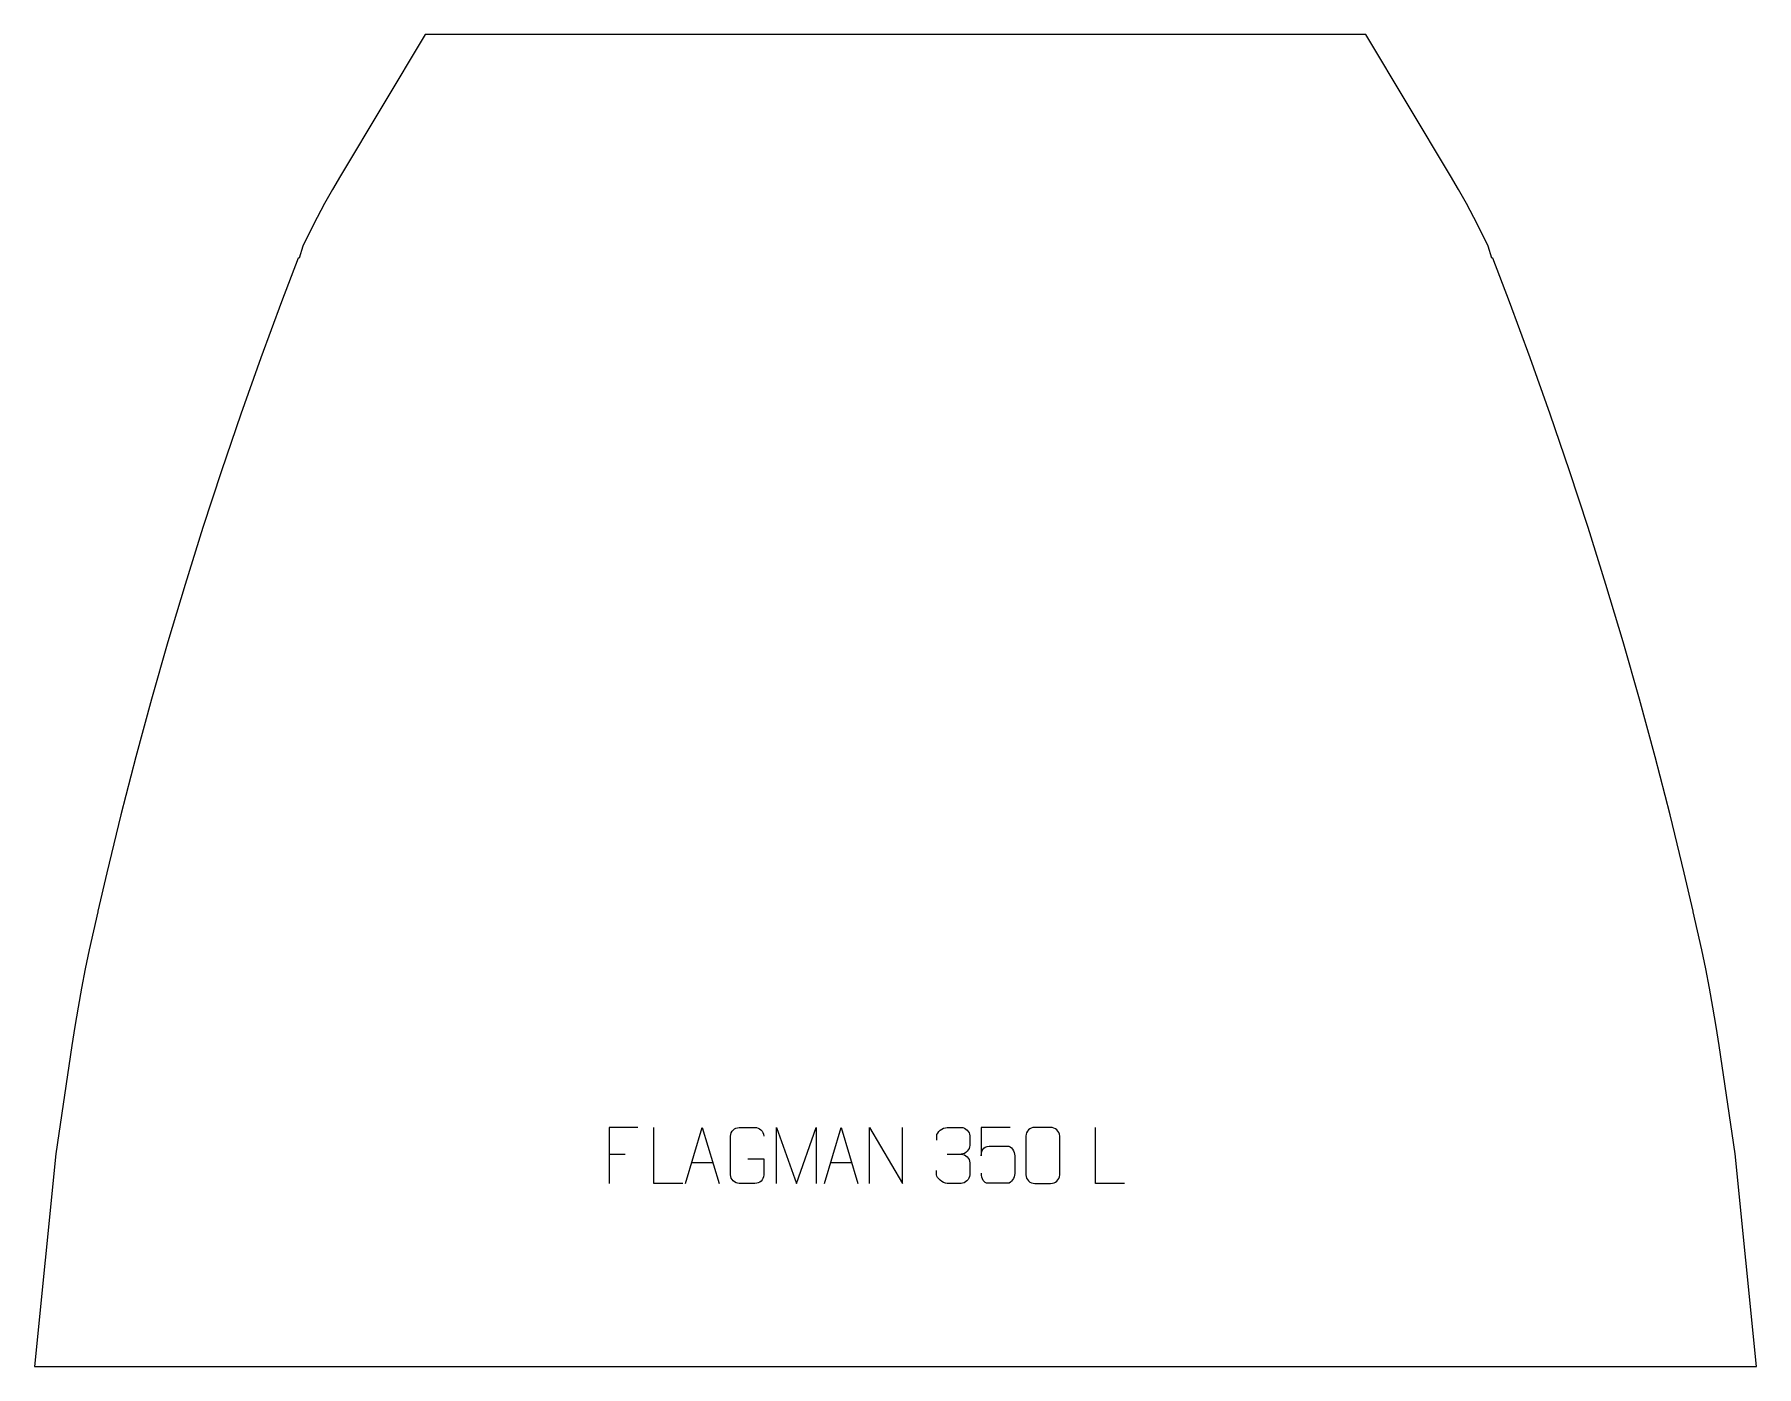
# Model space of a CAD drawing. Header units: millimetres. Extents: x -363 to 406, y 833 to 1428.
import ezdxf

# ---------------------------------------------------------------- set-up
doc = ezdxf.new("R2010")
doc.units = ezdxf.units.MM
doc.header["$MEASUREMENT"] = 0
doc.layers.add('layer 1', color=7, linetype='Continuous')

msp = doc.modelspace()

# ---------------------------------------------------------------- linework, layer by layer
at = {"layer": 'layer 1', "color": 242, "lineweight": 9}
msp.add_open_spline([(-188.5823, 1427.7221), (-188.5823, 1427.7221), (231.4165, 1427.7221), (231.4165, 1427.7221), (231.4165, 1427.7221), (231.4165, 1427.7221), (269.2808, 1364.6163), (269.2808, 1364.6163), (269.2808, 1364.6163), (269.2808, 1364.6163), (272.8867, 1358.4619), (272.8867, 1358.4619), (272.8867, 1358.4619), (272.8867, 1358.4619), (276.365, 1352.2337), (276.365, 1352.2337), (276.365, 1352.2337), (276.365, 1352.2337), (279.7134, 1345.9334), (279.7134, 1345.9334), (279.7134, 1345.9334), (279.7134, 1345.9334), (282.9302, 1339.5667), (282.9302, 1339.5667), (282.9302, 1339.5667), (282.9302, 1339.5667), (286.0138, 1333.1335), (286.0138, 1333.1335), (286.0138, 1333.1335), (286.0138, 1333.1335), (287.7378, 1327.7224), (287.7378, 1327.7224), (287.7378, 1327.7224), (287.7378, 1327.7224), (288.0965, 1327.7224), (288.0965, 1327.7224), (288.0965, 1327.7224), (288.0965, 1327.7224), (295.5957, 1308.2372), (295.5957, 1308.2372), (295.5957, 1308.2372), (295.5957, 1308.2372), (304.8582, 1283.2183), (304.8582, 1283.2183), (304.8582, 1283.2183), (304.8582, 1283.2183), (313.7984, 1258.0847), (313.7984, 1258.0847), (313.7984, 1258.0847), (313.7984, 1258.0847), (322.4173, 1232.837), (322.4173, 1232.837), (322.4173, 1232.837), (322.4173, 1232.837), (330.7118, 1207.4823), (330.7118, 1207.4823), (330.7118, 1207.4823), (330.7118, 1207.4823), (338.6812, 1182.0223), (338.6812, 1182.0223), (338.6812, 1182.0223), (338.6812, 1182.0223), (346.3255, 1156.4639), (346.3255, 1156.4639), (346.3255, 1156.4639), (346.3255, 1156.4639), (353.6397, 1130.8083), (353.6397, 1130.8083), (353.6397, 1130.8083), (353.6397, 1130.8083), (360.6268, 1105.0617), (360.6268, 1105.0617), (360.6268, 1105.0617), (360.6268, 1105.0617), (367.283, 1079.2282), (367.283, 1079.2282), (367.283, 1079.2282), (367.283, 1079.2282), (373.6079, 1053.311), (373.6079, 1053.311), (373.6079, 1053.311), (373.6079, 1053.311), (377.5709, 1036.1197), (377.5709, 1036.1197), (377.5709, 1036.1197), (377.5709, 1036.1197), (377.6533, 1035.781), (377.6533, 1035.781), (377.6533, 1035.781), (377.6533, 1035.781), (379.6003, 1027.3172), (379.6003, 1027.3172), (379.6003, 1027.3172), (379.6003, 1027.3172), (381.4474, 1018.8299), (381.4474, 1018.8299), (381.4474, 1018.8299), (381.4474, 1018.8299), (383.1931, 1010.321), (383.1931, 1010.321), (383.1931, 1010.321), (383.1931, 1010.321), (384.8376, 1001.7932), (384.8376, 1001.7932), (384.8376, 1001.7932), (384.8376, 1001.7932), (386.3791, 993.2453), (386.3791, 993.2453), (386.3791, 993.2453), (386.3791, 993.2453), (387.8215, 984.6798), (387.8215, 984.6798), (387.8215, 984.6798), (387.8215, 984.6798), (389.1605, 976.0986), (389.1605, 976.0986), (389.1605, 976.0986), (389.1605, 976.0986), (396.4169, 927.7226), (396.4169, 927.7226), (396.4169, 927.7226), (396.4169, 927.7226), (405.9168, 832.7228), (405.9168, 832.7228), (405.9168, 832.7228), (405.9168, 832.7228), (-363.0822, 832.7228), (-363.0822, 832.7228), (-363.0822, 832.7228), (-363.0822, 832.7228), (-353.5827, 927.7226), (-353.5827, 927.7226), (-353.5827, 927.7226), (-353.5827, 927.7226), (-346.3263, 976.0986), (-346.3263, 976.0986), (-346.3263, 976.0986), (-346.3263, 976.0986), (-344.9869, 984.6798), (-344.9869, 984.6798), (-344.9869, 984.6798), (-344.9869, 984.6798), (-343.5449, 993.2453), (-343.5449, 993.2453), (-343.5449, 993.2453), (-343.5449, 993.2453), (-342.0017, 1001.7932), (-342.0017, 1001.7932), (-342.0017, 1001.7932), (-342.0017, 1001.7932), (-340.3585, 1010.321), (-340.3585, 1010.321), (-340.3585, 1010.321), (-340.3585, 1010.321), (-338.6127, 1018.8299), (-338.6127, 1018.8299), (-338.6127, 1018.8299), (-338.6127, 1018.8299), (-336.7657, 1027.3172), (-336.7657, 1027.3172), (-336.7657, 1027.3172), (-336.7657, 1027.3172), (-334.8191, 1035.781), (-334.8191, 1035.781), (-334.8191, 1035.781), (-334.8191, 1035.781), (-334.7367, 1036.1197), (-334.7367, 1036.1197), (-334.7367, 1036.1197), (-334.7367, 1036.1197), (-330.7737, 1053.311), (-330.7737, 1053.311), (-330.7737, 1053.311), (-330.7737, 1053.311), (-324.4488, 1079.2282), (-324.4488, 1079.2282), (-324.4488, 1079.2282), (-324.4488, 1079.2282), (-317.7926, 1105.0617), (-317.7926, 1105.0617), (-317.7926, 1105.0617), (-317.7926, 1105.0617), (-310.8051, 1130.8083), (-310.8051, 1130.8083), (-310.8051, 1130.8083), (-310.8051, 1130.8083), (-303.4909, 1156.4639), (-303.4909, 1156.4639), (-303.4909, 1156.4639), (-303.4909, 1156.4639), (-295.847, 1182.0223), (-295.847, 1182.0223), (-295.847, 1182.0223), (-295.847, 1182.0223), (-287.8776, 1207.4823), (-287.8776, 1207.4823), (-287.8776, 1207.4823), (-287.8776, 1207.4823), (-279.5827, 1232.837), (-279.5827, 1232.837), (-279.5827, 1232.837), (-279.5827, 1232.837), (-270.9638, 1258.0847), (-270.9638, 1258.0847), (-270.9638, 1258.0847), (-270.9638, 1258.0847), (-262.024, 1283.2183), (-262.024, 1283.2183), (-262.024, 1283.2183), (-262.024, 1283.2183), (-252.7615, 1308.2372), (-252.7615, 1308.2372), (-252.7615, 1308.2372), (-252.7615, 1308.2372), (-245.2619, 1327.7224), (-245.2619, 1327.7224), (-245.2619, 1327.7224), (-245.2619, 1327.7224), (-244.9036, 1327.7224), (-244.9036, 1327.7224), (-244.9036, 1327.7224), (-244.9036, 1327.7224), (-243.1808, 1333.1335), (-243.1808, 1333.1335), (-243.1808, 1333.1335), (-243.1808, 1333.1335), (-240.0956, 1339.5667), (-240.0956, 1339.5667), (-240.0956, 1339.5667), (-240.0956, 1339.5667), (-236.8788, 1345.9334), (-236.8788, 1345.9334), (-236.8788, 1345.9334), (-236.8788, 1345.9334), (-233.5308, 1352.2337), (-233.5308, 1352.2337), (-233.5308, 1352.2337), (-233.5308, 1352.2337), (-230.0521, 1358.4619), (-230.0521, 1358.4619), (-230.0521, 1358.4619), (-230.0521, 1358.4619), (-226.4466, 1364.6163), (-226.4466, 1364.6163), (-226.4466, 1364.6163), (-226.4466, 1364.6163), (-188.5823, 1427.7221), (-188.5823, 1427.7221)], degree=3, knots=[0, 0, 0, 0, 0.01587302, 0.01587302, 0.01587302, 0.01587302, 0.03174603, 0.03174603, 0.03174603, 0.03174603, 0.04761905, 0.04761905, 0.04761905, 0.04761905, 0.06349206, 0.06349206, 0.06349206, 0.06349206, 0.07936508, 0.07936508, 0.07936508, 0.07936508, 0.0952381, 0.0952381, 0.0952381, 0.0952381, 0.11111111, 0.11111111, 0.11111111, 0.11111111, 0.12698413, 0.12698413, 0.12698413, 0.12698413, 0.14285714, 0.14285714, 0.14285714, 0.14285714, 0.15873016, 0.15873016, 0.15873016, 0.15873016, 0.17460317, 0.17460317, 0.17460317, 0.17460317, 0.19047619, 0.19047619, 0.19047619, 0.19047619, 0.20634921, 0.20634921, 0.20634921, 0.20634921, 0.22222222, 0.22222222, 0.22222222, 0.22222222, 0.23809524, 0.23809524, 0.23809524, 0.23809524, 0.25396825, 0.25396825, 0.25396825, 0.25396825, 0.26984127, 0.26984127, 0.26984127, 0.26984127, 0.28571429, 0.28571429, 0.28571429, 0.28571429, 0.3015873, 0.3015873, 0.3015873, 0.3015873, 0.31746032, 0.31746032, 0.31746032, 0.31746032, 0.33333333, 0.33333333, 0.33333333, 0.33333333, 0.34920635, 0.34920635, 0.34920635, 0.34920635, 0.36507937, 0.36507937, 0.36507937, 0.36507937, 0.38095238, 0.38095238, 0.38095238, 0.38095238, 0.3968254, 0.3968254, 0.3968254, 0.3968254, 0.41269841, 0.41269841, 0.41269841, 0.41269841, 0.42857143, 0.42857143, 0.42857143, 0.42857143, 0.44444444, 0.44444444, 0.44444444, 0.44444444, 0.46031746, 0.46031746, 0.46031746, 0.46031746, 0.47619048, 0.47619048, 0.47619048, 0.47619048, 0.49206349, 0.49206349, 0.49206349, 0.49206349, 0.50793651, 0.50793651, 0.50793651, 0.50793651, 0.52380952, 0.52380952, 0.52380952, 0.52380952, 0.53968254, 0.53968254, 0.53968254, 0.53968254, 0.55555556, 0.55555556, 0.55555556, 0.55555556, 0.57142857, 0.57142857, 0.57142857, 0.57142857, 0.58730159, 0.58730159, 0.58730159, 0.58730159, 0.6031746, 0.6031746, 0.6031746, 0.6031746, 0.61904762, 0.61904762, 0.61904762, 0.61904762, 0.63492063, 0.63492063, 0.63492063, 0.63492063, 0.65079365, 0.65079365, 0.65079365, 0.65079365, 0.66666667, 0.66666667, 0.66666667, 0.66666667, 0.68253968, 0.68253968, 0.68253968, 0.68253968, 0.6984127, 0.6984127, 0.6984127, 0.6984127, 0.71428571, 0.71428571, 0.71428571, 0.71428571, 0.73015873, 0.73015873, 0.73015873, 0.73015873, 0.74603175, 0.74603175, 0.74603175, 0.74603175, 0.76190476, 0.76190476, 0.76190476, 0.76190476, 0.77777778, 0.77777778, 0.77777778, 0.77777778, 0.79365079, 0.79365079, 0.79365079, 0.79365079, 0.80952381, 0.80952381, 0.80952381, 0.80952381, 0.82539683, 0.82539683, 0.82539683, 0.82539683, 0.84126984, 0.84126984, 0.84126984, 0.84126984, 0.85714286, 0.85714286, 0.85714286, 0.85714286, 0.87301587, 0.87301587, 0.87301587, 0.87301587, 0.88888889, 0.88888889, 0.88888889, 0.88888889, 0.9047619, 0.9047619, 0.9047619, 0.9047619, 0.92063492, 0.92063492, 0.92063492, 0.92063492, 0.93650794, 0.93650794, 0.93650794, 0.93650794, 0.95238095, 0.95238095, 0.95238095, 0.95238095, 0.96825397, 0.96825397, 0.96825397, 0.96825397, 1, 1, 1, 1], dxfattribs=at)
at = {"layer": 'layer 1', "color": 250, "lineweight": 9}
for points, knots in [([(-93.6311, 939.499), (-93.6311, 939.499), (-106.5051, 939.499), (-106.5051, 939.499), (-106.5051, 939.499), (-106.5051, 939.499), (-106.5051, 914.5454), (-106.5051, 914.5454)], [0, 0, 0, 0, 0.33333333, 0.33333333, 0.33333333, 0.33333333, 1, 1, 1, 1]), ([(-73.5936, 914.5454), (-73.5936, 914.5454), (-86.5427, 914.5454), (-86.5427, 914.5454), (-86.5427, 914.5454), (-86.5427, 914.5454), (-86.5427, 939.499), (-86.5427, 939.499)], [0, 0, 0, 0, 0.33333333, 0.33333333, 0.33333333, 0.33333333, 1, 1, 1, 1]), ([(-72.2865, 914.5455), (-72.2865, 914.5455), (-64.9155, 939.499), (-64.9155, 939.499), (-64.9155, 939.499), (-64.9155, 939.499), (-57.3456, 914.5455), (-57.3456, 914.5455)], [0, 0, 0, 0, 0.33333333, 0.33333333, 0.33333333, 0.33333333, 1, 1, 1, 1]), ([(-44.5611, 925.5312), (-44.5611, 925.5312), (-37.393, 925.5312), (-37.393, 925.5312), (-37.393, 925.5312), (-37.393, 925.5312), (-37.393, 918.3631), (-37.393, 918.3631), (-37.393, 918.3631), (-37.5327, 916.0397), (-39.2099, 914.5601), (-41.3577, 914.5493), (-41.3577, 914.5493), (-43.6895, 914.5497), (-46.0215, 914.5497), (-48.353, 914.5493), (-48.353, 914.5493), (-50.2779, 914.4439), (-52.2501, 916.3284), (-52.2389, 918.3457), (-52.2389, 918.3457), (-52.2385, 924.1158), (-52.2385, 929.8855), (-52.2389, 935.6548), (-52.2389, 935.6548), (-52.2347, 937.7929), (-50.4879, 939.5121), (-48.3356, 939.4987), (-48.3356, 939.4987), (-46.0099, 939.4987), (-43.6838, 939.4987), (-41.3577, 939.4987), (-41.3577, 939.4987), (-39.411, 939.5341), (-37.4196, 938.0426), (-37.393, 935.6049)], [0, 0, 0, 0, 0.1, 0.1, 0.1, 0.1, 0.2, 0.2, 0.2, 0.2, 0.3, 0.3, 0.3, 0.3, 0.4, 0.4, 0.4, 0.4, 0.5, 0.5, 0.5, 0.5, 0.6, 0.6, 0.6, 0.6, 0.7, 0.7, 0.7, 0.7, 0.8, 0.8, 0.8, 0.8, 1, 1, 1, 1]), ([(-31.6585, 914.5433), (-31.6585, 914.5433), (-31.6585, 939.5012), (-31.6585, 939.5012), (-31.6585, 939.5012), (-31.6585, 939.5012), (-22.7334, 914.5433), (-22.7334, 914.5433), (-22.7334, 914.5433), (-22.7334, 914.5433), (-13.9735, 939.5007), (-13.9735, 939.5007), (-13.9735, 939.5007), (-13.9735, 939.5007), (-13.9735, 914.5433), (-13.9735, 914.5433)], [0, 0, 0, 0, 0.2, 0.2, 0.2, 0.2, 0.4, 0.4, 0.4, 0.4, 0.6, 0.6, 0.6, 0.6, 1, 1, 1, 1]), ([(-10.2865, 914.5455), (-10.2865, 914.5455), (-2.9155, 939.499), (-2.9155, 939.499), (-2.9155, 939.499), (-2.9155, 939.499), (4.6544, 914.5455), (4.6544, 914.5455)], [0, 0, 0, 0, 0.33333333, 0.33333333, 0.33333333, 0.33333333, 1, 1, 1, 1]), ([(9.8566, 914.5455), (9.8566, 914.5455), (9.8566, 939.499), (9.8566, 939.499), (9.8566, 939.499), (9.8566, 939.499), (24.5114, 914.5455), (24.5114, 914.5455), (24.5114, 914.5455), (24.5114, 914.5455), (24.5114, 939.499), (24.5114, 939.499)], [0, 0, 0, 0, 0.25, 0.25, 0.25, 0.25, 0.5, 0.5, 0.5, 0.5, 1, 1, 1, 1]), ([(39.8194, 933.8147), (39.8194, 933.8147), (39.8194, 935.6719), (39.8194, 935.6719), (39.8194, 935.6719), (39.8051, 937.4138), (42.4696, 939.5319), (44.5287, 939.5092), (44.5287, 939.5092), (46.5928, 939.5092), (48.6568, 939.5092), (50.7205, 939.5092), (50.7205, 939.5092), (52.915, 939.518), (54.5133, 937.6712), (54.5577, 935.7591), (54.5577, 935.7591), (54.5573, 934.324), (54.5573, 932.8889), (54.5577, 931.4534), (54.5577, 931.4534), (54.5091, 929.7999), (52.9065, 927.5699), (50.7082, 927.5799), (50.7082, 927.5799), (52.9119, 927.5687), (54.5199, 925.7655), (54.5739, 923.706), (54.5739, 923.706), (54.5735, 921.9213), (54.5735, 920.1366), (54.5739, 918.3515), (54.5739, 918.3515), (54.584, 916.2901), (52.5291, 914.527), (50.7082, 914.5351), (50.7082, 914.5351), (48.6429, 914.5354), (46.5777, 914.5354), (44.5121, 914.5351), (44.5121, 914.5351), (42.3435, 914.5466), (39.8125, 916.9468), (39.7939, 918.4086), (39.7939, 918.4086), (39.7939, 918.4086), (39.7939, 920.3172), (39.7939, 920.3172)], [0, 0, 0, 0, 0.07692308, 0.07692308, 0.07692308, 0.07692308, 0.15384615, 0.15384615, 0.15384615, 0.15384615, 0.23076923, 0.23076923, 0.23076923, 0.23076923, 0.30769231, 0.30769231, 0.30769231, 0.30769231, 0.38461538, 0.38461538, 0.38461538, 0.38461538, 0.46153846, 0.46153846, 0.46153846, 0.46153846, 0.53846154, 0.53846154, 0.53846154, 0.53846154, 0.61538462, 0.61538462, 0.61538462, 0.61538462, 0.69230769, 0.69230769, 0.69230769, 0.69230769, 0.76923077, 0.76923077, 0.76923077, 0.76923077, 0.84615385, 0.84615385, 0.84615385, 0.84615385, 1, 1, 1, 1]), ([(72.578, 939.477), (72.578, 939.477), (59.7263, 939.477), (59.7263, 939.477), (59.7263, 939.477), (59.7266, 935.2464), (59.7266, 931.0155), (59.7263, 926.7843), (59.7263, 926.7843), (59.726, 930.0944), (61.357, 931.1662), (64.169, 931.2267), (64.169, 931.2267), (66.6086, 931.227), (69.0481, 931.227), (71.4873, 931.2267), (71.4873, 931.2267), (73.1371, 931.2335), (74.612, 928.853), (74.6405, 926.7843), (74.6405, 926.7843), (74.6402, 924.197), (74.6402, 921.6094), (74.6405, 919.0217), (74.6405, 919.0217), (74.6867, 917.0623), (73.1873, 914.626), (71.5614, 914.5675), (71.5614, 914.5675), (69.6049, 914.5678), (64.7099, 914.5678), (62.7529, 914.5675), (62.7529, 914.5675), (60.9074, 914.5587), (59.8003, 916.5235), (59.7795, 919.0746)], [0, 0, 0, 0, 0.1, 0.1, 0.1, 0.1, 0.2, 0.2, 0.2, 0.2, 0.3, 0.3, 0.3, 0.3, 0.4, 0.4, 0.4, 0.4, 0.5, 0.5, 0.5, 0.5, 0.6, 0.6, 0.6, 0.6, 0.7, 0.7, 0.7, 0.7, 0.8, 0.8, 0.8, 0.8, 1, 1, 1, 1]), ([(83.6032, 939.5215), (85.9693, 939.5215), (88.3358, 939.5215), (90.7023, 939.5215), (90.7023, 939.5215), (92.6828, 939.5571), (94.7088, 938.0628), (94.7359, 935.6207), (94.7359, 935.6207), (94.7355, 929.8633), (94.7355, 924.1055), (94.7359, 918.3473), (94.7359, 918.3473), (94.5938, 916.0197), (92.8874, 914.5374), (90.7023, 914.5266), (90.7023, 914.5266), (88.3299, 914.527), (85.9575, 914.527), (83.5855, 914.5266), (83.5855, 914.5266), (81.627, 914.421), (79.6206, 916.3089), (79.632, 918.3299), (79.632, 918.3299), (79.6324, 924.1105), (79.6324, 929.8908), (79.632, 935.6706), (79.632, 935.6706), (79.6363, 937.8126), (81.4134, 939.5351), (83.6032, 939.5215)], [0, 0, 0, 0, 0.11111111, 0.11111111, 0.11111111, 0.11111111, 0.22222222, 0.22222222, 0.22222222, 0.22222222, 0.33333333, 0.33333333, 0.33333333, 0.33333333, 0.44444444, 0.44444444, 0.44444444, 0.44444444, 0.55555556, 0.55555556, 0.55555556, 0.55555556, 0.66666667, 0.66666667, 0.66666667, 0.66666667, 0.77777778, 0.77777778, 0.77777778, 0.77777778, 1, 1, 1, 1]), ([(123.6584, 914.5454), (123.6584, 914.5454), (110.7093, 914.5454), (110.7093, 914.5454), (110.7093, 914.5454), (110.7093, 914.5454), (110.7093, 939.499), (110.7093, 939.499)], [0, 0, 0, 0, 0.33333333, 0.33333333, 0.33333333, 0.33333333, 1, 1, 1, 1])]:
    msp.add_open_spline(points, degree=3, knots=knots, dxfattribs=at)
for points in [[(-106.5051, 927.6193), (-106.5051, 927.6193), (-99.337, 927.6193), (-99.337, 927.6193)], [(-69.5639, 923.7949), (-69.5639, 923.7949), (-60.0682, 923.7949), (-60.0682, 923.7949)], [(-7.5639, 923.7949), (-7.5639, 923.7949), (1.9318, 923.7949), (1.9318, 923.7949)], [(44.5291, 927.5695), (44.5291, 927.5695), (50.7255, 927.5695), (50.7255, 927.5695)]]:
    msp.add_open_spline(points, degree=3, dxfattribs=at)

doc.saveas('drawing.dxf')
